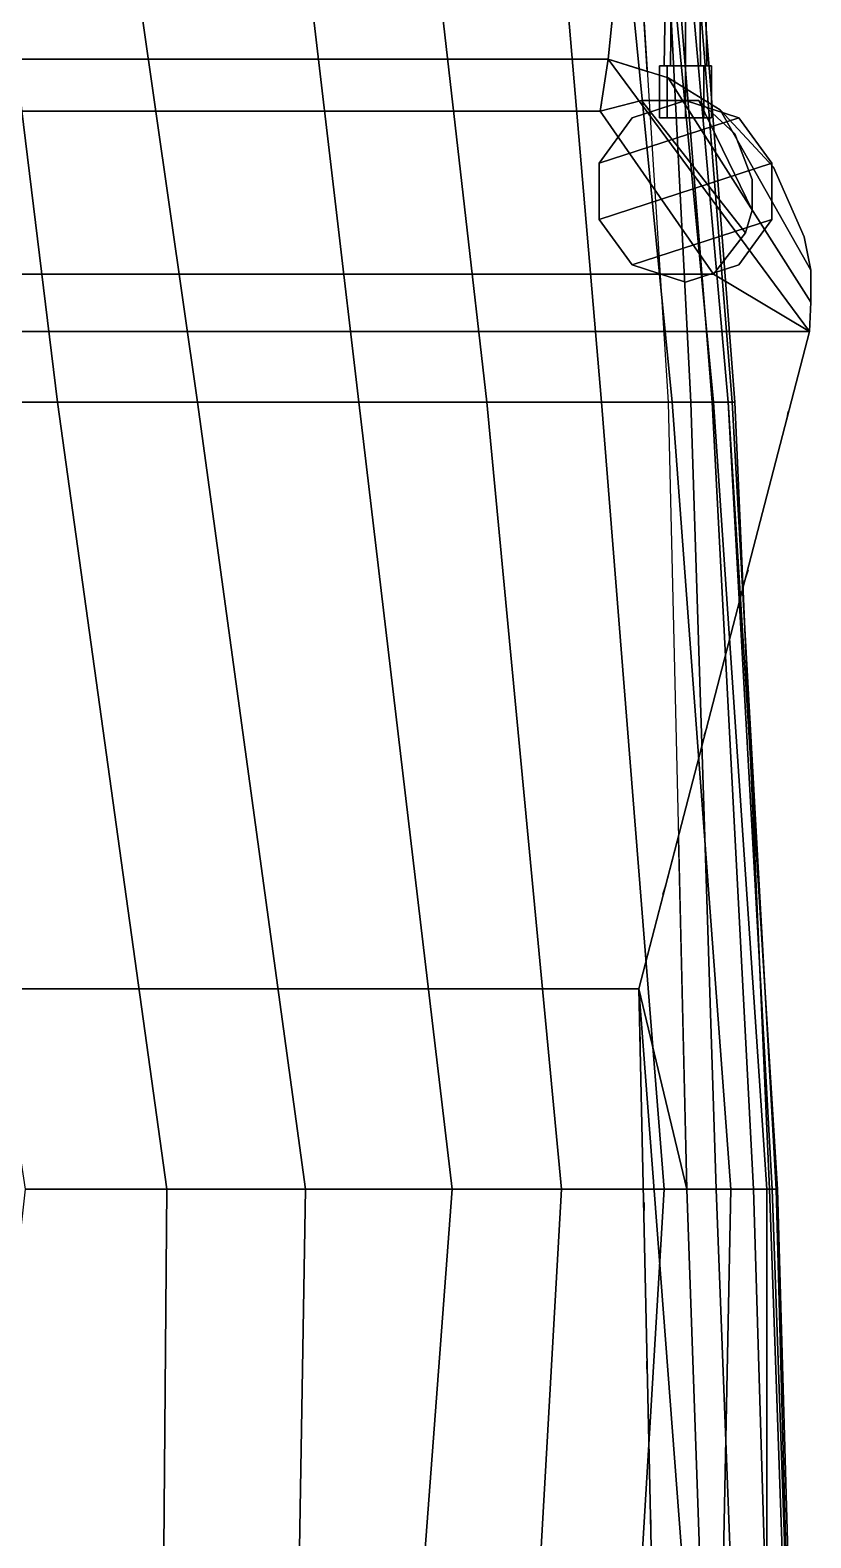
# Model space of a CAD drawing. Header units: millimetres. Extents: x -15 to 15, y -108 to 101.
# Drawn here: x 7.29 to 13.15, y 11.67 to 22.97 of the extents above; entities that cross this region are included whole.
import ezdxf

# ---------------------------------------------------------------- set-up
doc = ezdxf.new("R2010")
doc.units = ezdxf.units.MM
for name, color, linetype in [('citadelle', 3, 'Continuous'), ('gun', 1, 'Continuous'), ('railings_mirrored', 6, 'Continuous'), ('turret', 2, 'Continuous')]:
    doc.layers.add(name, color=color, linetype=linetype)

msp = doc.modelspace()

# ---------------------------------------------------------------- linework, layer by layer
for points in [[(7.5, 20.18, -9.3), (6.36, 20.18, -9.42), (5.46, 26.04, -9.42), (6.78, 26.04, -9.3)], [(8.55, 20.18, -9.13), (7.5, 20.18, -9.3), (6.78, 26.04, -9.3), (7.71, 26.04, -9.13)], [(9.76, 20.18, -8.76), (8.55, 20.18, -9.13), (7.71, 26.04, -9.13), (9.07, 26.04, -8.76)], [(10.72, 20.18, -8.31), (9.76, 20.18, -8.76), (9.07, 26.04, -8.76), (10.05, 26.04, -8.31)], [(11.58, 20.18, -7.66), (10.72, 20.18, -8.31), (10.05, 26.04, -8.31), (11.08, 26.04, -7.58)], [(12.11, 20.18, -7), (11.58, 20.18, -7.66), (11.08, 26.04, -7.58), (11.53, 26.04, -7)], [(12.42, 20.18, -6.29), (12.11, 20.18, -7), (11.53, 26.04, -7), (11.86, 26.04, -6.29)], [(12.08, 20.18, 1.9), (12.25, 20.18, 1.72), (11.95, 26.04, 1.74), (11.71, 26.04, 1.9)], [(12.53, 20.18, -5.55), (12.42, 20.18, -6.29), (11.86, 26.04, -6.29), (12.01, 26.04, -5.55)], [(12.56, 20.18, -3.04), (12.41, 20.18, -3.26), (11.94, 26.04, -3.26), (12.09, 26.04, -3.04)], [(12.41, 20.18, -3.26), (12.53, 20.18, -4.75), (12.01, 26.04, -4.75), (11.94, 26.04, -3.26)], [(12.25, 20.18, 1.72), (12.58, 20.18, -2.11), (12.13, 26.04, -2.11), (11.95, 26.04, 1.74)], [(12.53, 20.18, -4.75), (12.53, 20.18, -5.55), (12.01, 26.04, -5.55), (12.01, 26.04, -4.75)], [(12.58, 20.18, -2.11), (12.56, 20.18, -3.04), (12.09, 26.04, -3.04), (12.13, 26.04, -2.11)], [(11.808, 24.493, 1.9), (11.808, 24.493, 1.9), (11.63, 22.75, 1.9), (11.923, 22.659, 1.9)], [(8.32, 14.28, -9.3), (7.26, 14.28, -9.42), (6.36, 20.18, -9.42), (7.5, 20.18, -9.3)], [(9.36, 14.28, -9.13), (8.32, 14.28, -9.3), (7.5, 20.18, -9.3), (8.55, 20.18, -9.13)], [(10.46, 14.28, -8.76), (9.36, 14.28, -9.13), (8.55, 20.18, -9.13), (9.76, 20.18, -8.76)], [(11.28, 14.28, -8.31), (10.46, 14.28, -8.76), (9.76, 20.18, -8.76), (10.72, 20.18, -8.31)], [(12.05, 14.28, -7.66), (11.28, 14.28, -8.31), (10.72, 20.18, -8.31), (11.58, 20.18, -7.66)], [(12.55, 14.28, -7), (12.05, 14.28, -7.66), (11.58, 20.18, -7.66), (12.11, 20.18, -7)], [(12.22, 14.28, 1.9), (12.44, 14.28, 1.63), (12.25, 20.18, 1.72), (12.08, 20.18, 1.9)], [(12.82, 14.28, -6.29), (12.55, 14.28, -7), (12.11, 20.18, -7), (12.42, 20.18, -6.29)], [(12.44, 14.28, 1.63), (12.84, 14.28, -2.11), (12.58, 20.18, -2.11), (12.25, 20.18, 1.72)], [(12.89, 14.28, -3.04), (12.72, 14.28, -3.26), (12.41, 20.18, -3.26), (12.56, 20.18, -3.04)], [(12.72, 14.28, -3.26), (12.86, 14.28, -4.75), (12.53, 20.18, -4.75), (12.41, 20.18, -3.26)], [(12.9, 14.28, -5.55), (12.82, 14.28, -6.29), (12.42, 20.18, -6.29), (12.53, 20.18, -5.55)], [(12.86, 14.28, -4.75), (12.9, 14.28, -5.55), (12.53, 20.18, -5.55), (12.53, 20.18, -4.75)], [(12.84, 14.28, -2.11), (12.89, 14.28, -3.04), (12.56, 20.18, -3.04), (12.58, 20.18, -2.11)], [(12.157, 16.925, 1.9), (12.157, 16.925, 1.9), (11.86, 15.78, 1.9), (12.22, 14.28, 1.9)], [(12.43, 8.29, 1.9), (11.86, 15.78, 1.9), (12.07, 6.28, 1.9), (12.43, 2.36, 1.9)], [(12.22, 14.28, 1.9), (12.22, 14.28, 1.9), (11.86, 15.78, 1.9), (12.43, 8.29, 1.9)], [(8.27, 8.29, -9.42), (6.59, 8.29, -9.51), (7.26, 14.28, -9.42), (8.32, 14.28, -9.3)], [(9.26, 8.29, -9.3), (8.27, 8.29, -9.42), (8.32, 14.28, -9.3), (9.36, 14.28, -9.13)], [(10.01, 8.29, -9.13), (9.26, 8.29, -9.3), (9.36, 14.28, -9.13), (10.46, 14.28, -8.76)], [(10.94, 8.29, -8.76), (10.01, 8.29, -9.13), (10.46, 14.28, -8.76), (11.28, 14.28, -8.31)], [(11.69, 8.29, -8.31), (10.94, 8.29, -8.76), (11.28, 14.28, -8.31), (12.05, 14.28, -7.66)], [(12.43, 8.29, -7.66), (11.69, 8.29, -8.31), (12.05, 14.28, -7.66), (12.55, 14.28, -7)], [(12.43, 8.29, 1.9), (12.67, 8.29, 1.63), (12.44, 14.28, 1.63), (12.22, 14.28, 1.9)], [(12.82, 8.29, -7), (12.43, 8.29, -7.66), (12.55, 14.28, -7), (12.82, 14.28, -6.29)], [(12.67, 8.29, 1.63), (13.05, 8.29, -2.11), (12.84, 14.28, -2.11), (12.44, 14.28, 1.63)], [(13.05, 8.29, -3.04), (12.9, 8.29, -3.26), (12.72, 14.28, -3.26), (12.89, 14.28, -3.04)], [(12.9, 8.29, -3.26), (13.07, 8.29, -4.75), (12.86, 14.28, -4.75), (12.72, 14.28, -3.26)], [(13.07, 8.29, -6.29), (12.82, 8.29, -7), (12.82, 14.28, -6.29), (12.9, 14.28, -5.55)], [(13.05, 8.29, -2.11), (13.05, 8.29, -3.04), (12.89, 14.28, -3.04), (12.84, 14.28, -2.11)], [(13.07, 8.29, -4.75), (13.07, 8.29, -6.29), (12.9, 14.28, -5.55), (12.86, 14.28, -4.75)]]:
    msp.add_3dface(points)
at = {"layer": 'citadelle'}
for points in [[(12.42, 30.51, 4.59), (-12.42, 30.51, 4.59), (-11.63, 22.75, 4.59), (11.63, 22.75, 4.59)], [(12.41, 30.4, 1.9), (12.41, 30.4, 4.59), (11.63, 22.75, 4.59), (11.63, 22.75, 1.9)], [(11.63, 22.75, 4.59), (-11.63, 22.75, 4.59), (-11.57, 22.36, 4.59), (11.57, 22.36, 4.59)], [(11.57, 22.36, 4.59), (11.57, 22.36, 3.04), (11.63, 22.75, 3.04), (11.63, 22.75, 4.59)], [(11.63, 22.75, 3.04), (11.57, 22.36, 3.04), (12.42, 21.14, 3.04), (13.14, 20.71, 3.04)], [(12.08, 22.61, 3.04), (12.08, 22.61, 1.9), (11.63, 22.75, 1.9), (11.63, 22.75, 3.04)], [(12.08, 22.61, 3.04), (11.63, 22.75, 3.04), (13.14, 20.71, 3.04), (13.15, 20.93, 3.04)], [(12.47, 22.37, 3.04), (12.47, 22.37, 1.9), (12.08, 22.61, 1.9), (12.08, 22.61, 3.04)], [(12.47, 22.37, 3.04), (12.08, 22.61, 3.04), (13.15, 20.93, 3.04), (13.15, 21.17, 3.04)], [(11.88, 22.44, 4.59), (11.88, 22.44, 3.95), (11.57, 22.36, 3.95), (11.57, 22.36, 4.59)], [(11.88, 22.44, 3.95), (12.66, 21.45, 3.95), (12.42, 21.14, 3.95), (11.57, 22.36, 3.95)], [(12.66, 21.45, 4.59), (11.88, 22.44, 4.59), (11.57, 22.36, 4.59), (12.42, 21.14, 4.59)], [(12.31, 22.44, 4.59), (12.31, 22.44, 3.95), (11.88, 22.44, 3.95), (11.88, 22.44, 4.59)], [(12.31, 22.44, 3.95), (12.71, 21.62, 3.95), (12.66, 21.45, 3.95), (11.88, 22.44, 3.95)], [(12.71, 21.62, 4.59), (12.31, 22.44, 4.59), (11.88, 22.44, 4.59), (12.66, 21.45, 4.59)], [(12.58, 22.19, 4.59), (12.58, 22.19, 3.95), (12.31, 22.44, 3.95), (12.31, 22.44, 4.59)], [(12.58, 22.19, 3.95), (12.71, 21.85, 3.95), (12.71, 21.62, 3.95), (12.31, 22.44, 3.95)], [(12.71, 21.85, 4.59), (12.58, 22.19, 4.59), (12.31, 22.44, 4.59), (12.71, 21.62, 4.59)], [(11.57, 22.36, 4.59), (-11.57, 22.36, 4.59), (-12.42, 21.14, 4.59), (12.42, 21.14, 4.59)], [(11.57, 22.36, 3.04), (11.57, 22.36, 3.95), (12.42, 21.14, 3.95), (12.42, 21.14, 3.04)], [(12.87, 21.94, 3.04), (12.87, 21.94, 1.9), (12.47, 22.37, 1.9), (12.47, 22.37, 3.04)], [(12.87, 21.94, 3.04), (12.47, 22.37, 3.04), (13.15, 21.17, 3.04), (13.1, 21.42, 3.04)], [(12.71, 21.85, 4.59), (12.71, 21.85, 3.95), (12.58, 22.19, 3.95), (12.58, 22.19, 4.59)], [(13.1, 21.42, 3.04), (13.1, 21.42, 1.9), (12.87, 21.94, 1.9), (12.87, 21.94, 3.04)], [(12.71, 21.62, 4.59), (12.71, 21.62, 3.95), (12.71, 21.85, 3.95), (12.71, 21.85, 4.59)], [(12.66, 21.45, 4.59), (12.66, 21.45, 3.95), (12.71, 21.62, 3.95), (12.71, 21.62, 4.59)], [(12.42, 21.14, 4.59), (12.42, 21.14, 3.95), (12.66, 21.45, 3.95), (12.66, 21.45, 4.59)], [(13.15, 21.17, 3.04), (13.15, 21.17, 1.9), (13.1, 21.42, 1.9), (13.1, 21.42, 3.04)], [(12.42, 21.14, 4.59), (-12.42, 21.14, 4.59), (-13.14, 20.71, 4.59), (13.14, 20.71, 4.59)], [(13.14, 20.71, 4.59), (13.14, 20.71, 3.04), (12.42, 21.14, 3.04), (12.42, 21.14, 4.59)], [(13.15, 20.93, 3.04), (13.15, 20.93, 1.9), (13.15, 21.17, 1.9), (13.15, 21.17, 3.04)], [(13.14, 20.71, 3.04), (13.14, 20.71, 1.9), (13.15, 20.93, 1.9), (13.15, 20.93, 3.04)], [(13.14, 20.71, 4.59), (-13.14, 20.71, 4.59), (-11.86, 15.78, 4.59), (11.86, 15.78, 4.59)], [(13.14, 20.71, 1.9), (13.14, 20.71, 4.59), (11.86, 15.78, 4.59), (11.86, 15.78, 1.9)], [(11.86, 15.78, 4.59), (-11.86, 15.78, 4.59), (-12.07, 6.28, 4.59), (12.07, 6.28, 4.59)], [(11.86, 15.78, 1.9), (11.86, 15.78, 4.59), (12.07, 6.28, 4.59), (12.07, 6.28, 1.9)]]:
    msp.add_3dface(points, dxfattribs=at)
at = {"layer": 'gun'}
for points in [[(12.1, 25.76, 3.56), (12.132, 25.76, 3.482), (12.097, 22.7, 3.447), (12.05, 22.7, 3.56)], [(12.132, 25.76, 3.638), (12.1, 25.76, 3.56), (12.05, 22.7, 3.56), (12.097, 22.7, 3.673)], [(12.132, 25.76, 3.482), (12.21, 25.76, 3.45), (12.21, 22.7, 3.4), (12.097, 22.7, 3.447)], [(12.21, 25.76, 3.67), (12.132, 25.76, 3.638), (12.097, 22.7, 3.673), (12.21, 22.7, 3.72)], [(12.21, 25.76, 3.45), (12.288, 25.76, 3.482), (12.323, 22.7, 3.447), (12.21, 22.7, 3.4)], [(12.288, 25.76, 3.638), (12.21, 25.76, 3.67), (12.21, 22.7, 3.72), (12.323, 22.7, 3.673)], [(12.288, 25.76, 3.482), (12.32, 25.76, 3.56), (12.37, 22.7, 3.56), (12.323, 22.7, 3.447)], [(12.32, 25.76, 3.56), (12.288, 25.76, 3.638), (12.323, 22.7, 3.673), (12.37, 22.7, 3.56)], [(12.05, 22.7, 3.56), (12.097, 22.7, 3.447), (12.072, 22.7, 3.422), (12.015, 22.7, 3.56)], [(12.097, 22.7, 3.673), (12.05, 22.7, 3.56), (12.015, 22.7, 3.56), (12.072, 22.7, 3.698)], [(12.015, 22.7, 3.56), (12.072, 22.7, 3.422), (12.072, 22.31, 3.422), (12.015, 22.31, 3.56)], [(12.072, 22.7, 3.698), (12.015, 22.7, 3.56), (12.015, 22.31, 3.56), (12.072, 22.31, 3.698)], [(12.097, 22.7, 3.447), (12.21, 22.7, 3.4), (12.21, 22.7, 3.365), (12.072, 22.7, 3.422)], [(12.21, 22.7, 3.72), (12.097, 22.7, 3.673), (12.072, 22.7, 3.698), (12.21, 22.7, 3.755)], [(12.072, 22.7, 3.422), (12.21, 22.7, 3.365), (12.21, 22.31, 3.365), (12.072, 22.31, 3.422)], [(12.21, 22.7, 3.755), (12.072, 22.7, 3.698), (12.072, 22.31, 3.698), (12.21, 22.31, 3.755)], [(12.323, 22.7, 3.673), (12.21, 22.7, 3.72), (12.21, 22.7, 3.755), (12.348, 22.7, 3.698)], [(12.21, 22.7, 3.4), (12.323, 22.7, 3.447), (12.348, 22.7, 3.422), (12.21, 22.7, 3.365)], [(12.21, 22.7, 3.365), (12.348, 22.7, 3.422), (12.348, 22.31, 3.422), (12.21, 22.31, 3.365)], [(12.348, 22.7, 3.698), (12.21, 22.7, 3.755), (12.21, 22.31, 3.755), (12.348, 22.31, 3.698)], [(12.37, 22.7, 3.56), (12.323, 22.7, 3.673), (12.348, 22.7, 3.698), (12.405, 22.7, 3.56)], [(12.323, 22.7, 3.447), (12.37, 22.7, 3.56), (12.405, 22.7, 3.56), (12.348, 22.7, 3.422)], [(12.348, 22.7, 3.422), (12.405, 22.7, 3.56), (12.405, 22.31, 3.56), (12.348, 22.31, 3.422)], [(12.405, 22.7, 3.56), (12.348, 22.7, 3.698), (12.348, 22.31, 3.698), (12.405, 22.31, 3.56)]]:
    msp.add_3dface(points, dxfattribs=at)
at = {"layer": 'railings_mirrored'}
for points in [[(11.63, 22.75, 5.31), (12.42, 30.51, 5.31), (12.42, 30.51, 5.38), (11.63, 22.75, 5.38)], [(11.63, 22.75, 5.38), (12.42, 30.51, 5.38), (12.42, 30.51, 5.31), (11.63, 22.75, 5.31)], [(11.63, 22.75, 5.8), (12.42, 30.51, 5.8), (12.42, 30.51, 5.73), (11.63, 22.75, 5.73)], [(11.63, 22.75, 5.73), (12.42, 30.51, 5.73), (12.42, 30.51, 5.8), (11.63, 22.75, 5.8)], [(11.57, 22.36, 5.38), (11.63, 22.75, 5.38), (11.63, 22.75, 5.31), (11.57, 22.36, 5.31)], [(11.57, 22.36, 5.31), (11.63, 22.75, 5.31), (11.63, 22.75, 5.38), (11.57, 22.36, 5.38)], [(11.57, 22.36, 5.73), (11.63, 22.75, 5.73), (11.63, 22.75, 5.8), (11.57, 22.36, 5.8)], [(11.57, 22.36, 5.8), (11.63, 22.75, 5.8), (11.63, 22.75, 5.73), (11.57, 22.36, 5.73)], [(11.57, 22.36, 4.59), (11.57, 22.36, 5.73), (11.58, 22.42, 5.73), (11.58, 22.42, 4.59)], [(11.58, 22.42, 4.59), (11.58, 22.42, 5.73), (11.57, 22.36, 5.73), (11.57, 22.36, 4.59)], [(12.42, 21.14, 5.31), (11.57, 22.36, 5.31), (11.57, 22.36, 5.38), (12.42, 21.14, 5.38)], [(12.42, 21.14, 5.38), (11.57, 22.36, 5.38), (11.57, 22.36, 5.31), (12.42, 21.14, 5.31)], [(12.42, 21.14, 5.8), (11.57, 22.36, 5.8), (11.57, 22.36, 5.73), (12.42, 21.14, 5.73)], [(12.42, 21.14, 5.73), (11.57, 22.36, 5.73), (11.57, 22.36, 5.8), (12.42, 21.14, 5.8)], [(12.35, 21.24, 4.59), (12.35, 21.24, 5.73), (12.31, 21.3, 5.73), (12.31, 21.3, 4.59)], [(12.31, 21.3, 4.59), (12.31, 21.3, 5.73), (12.35, 21.24, 5.73), (12.35, 21.24, 4.59)], [(13.14, 20.71, 5.38), (12.42, 21.14, 5.38), (12.42, 21.14, 5.31), (13.14, 20.71, 5.31)], [(13.14, 20.71, 5.31), (12.42, 21.14, 5.31), (12.42, 21.14, 5.38), (13.14, 20.71, 5.38)], [(13.14, 20.71, 5.73), (12.42, 21.14, 5.73), (12.42, 21.14, 5.8), (13.14, 20.71, 5.8)], [(13.14, 20.71, 5.8), (12.42, 21.14, 5.8), (12.42, 21.14, 5.73), (13.14, 20.71, 5.73)], [(11.86, 15.78, 5.31), (13.14, 20.71, 5.31), (13.14, 20.71, 5.38), (11.86, 15.78, 5.38)], [(11.86, 15.78, 5.38), (13.14, 20.71, 5.38), (13.14, 20.71, 5.31), (11.86, 15.78, 5.31)], [(11.86, 15.78, 5.8), (13.14, 20.71, 5.8), (13.14, 20.71, 5.73), (11.86, 15.78, 5.73)], [(11.86, 15.78, 5.73), (13.14, 20.71, 5.73), (13.14, 20.71, 5.8), (11.86, 15.78, 5.8)], [(12.97, 20.05, 4.59), (12.97, 20.05, 5.73), (12.98, 20.11, 5.73), (12.98, 20.11, 4.59)], [(12.98, 20.11, 4.59), (12.98, 20.11, 5.73), (12.97, 20.05, 5.73), (12.97, 20.05, 4.59)], [(12.68, 18.92, 4.59), (12.68, 18.92, 5.73), (12.66, 18.86, 5.73), (12.66, 18.86, 4.59)], [(12.66, 18.86, 4.59), (12.66, 18.86, 5.73), (12.68, 18.92, 5.73), (12.68, 18.92, 4.59)], [(12.37, 17.74, 4.59), (12.37, 17.74, 5.73), (12.35, 17.68, 5.73), (12.35, 17.68, 4.59)], [(12.35, 17.68, 4.59), (12.35, 17.68, 5.73), (12.37, 17.74, 5.73), (12.37, 17.74, 4.59)], [(12.06, 16.55, 4.59), (12.06, 16.55, 5.73), (12.04, 16.49, 5.73), (12.04, 16.49, 4.59)], [(12.04, 16.49, 4.59), (12.04, 16.49, 5.73), (12.06, 16.55, 5.73), (12.06, 16.55, 4.59)], [(12.07, 6.28, 5.38), (11.86, 15.78, 5.38), (11.86, 15.78, 5.31), (12.07, 6.28, 5.31)], [(12.07, 6.28, 5.31), (11.86, 15.78, 5.31), (11.86, 15.78, 5.38), (12.07, 6.28, 5.38)], [(12.07, 6.28, 5.73), (11.86, 15.78, 5.73), (11.86, 15.78, 5.8), (12.07, 6.28, 5.8)], [(12.07, 6.28, 5.8), (11.86, 15.78, 5.8), (11.86, 15.78, 5.73), (12.07, 6.28, 5.73)], [(11.87, 15.42, 4.59), (11.87, 15.42, 5.73), (11.87, 15.36, 5.73), (11.87, 15.36, 4.59)], [(11.87, 15.36, 4.59), (11.87, 15.36, 5.73), (11.87, 15.42, 5.73), (11.87, 15.42, 4.59)], [(11.9, 14.18, 4.59), (11.9, 14.18, 5.73), (11.9, 14.12, 5.73), (11.9, 14.12, 4.59)], [(11.9, 14.12, 4.59), (11.9, 14.12, 5.73), (11.9, 14.18, 5.73), (11.9, 14.18, 4.59)], [(11.92, 12.93, 4.59), (11.92, 12.93, 5.73), (11.92, 12.99, 5.73), (11.92, 12.99, 4.59)], [(11.92, 12.99, 4.59), (11.92, 12.99, 5.73), (11.92, 12.93, 5.73), (11.92, 12.93, 4.59)], [(11.95, 11.74, 4.59), (11.95, 11.74, 5.73), (11.95, 11.8, 5.73), (11.95, 11.8, 4.59)], [(11.95, 11.8, 4.59), (11.95, 11.8, 5.73), (11.95, 11.74, 5.73), (11.95, 11.74, 4.59)]]:
    msp.add_3dface(points, dxfattribs=at)
at = {"layer": 'turret'}
for points in [[(11.81, 22.31, 3.04), (12.21, 22.44, 3.04), (12.61, 22.31, 3.04), (11.563, 21.97, 3.04)], [(11.563, 21.97, 3.95), (12.61, 22.31, 3.95), (12.21, 22.44, 3.95), (11.81, 22.31, 3.95)], [(11.81, 22.31, 3.95), (12.21, 22.44, 3.95), (12.21, 22.44, 3.04), (11.81, 22.31, 3.04)], [(12.21, 22.44, 3.95), (12.61, 22.31, 3.95), (12.61, 22.31, 3.04), (12.21, 22.44, 3.04)], [(11.563, 21.97, 3.04), (12.61, 22.31, 3.04), (12.857, 21.97, 3.04), (11.563, 21.55, 3.04)], [(11.563, 21.55, 3.95), (12.857, 21.97, 3.95), (12.61, 22.31, 3.95), (11.563, 21.97, 3.95)], [(11.563, 21.97, 3.95), (11.81, 22.31, 3.95), (11.81, 22.31, 3.04), (11.563, 21.97, 3.04)], [(12.61, 22.31, 3.95), (12.857, 21.97, 3.95), (12.857, 21.97, 3.04), (12.61, 22.31, 3.04)], [(11.563, 21.55, 3.04), (12.857, 21.97, 3.04), (12.857, 21.55, 3.04), (11.81, 21.21, 3.04)], [(11.81, 21.21, 3.95), (12.857, 21.55, 3.95), (12.857, 21.97, 3.95), (11.563, 21.55, 3.95)], [(11.563, 21.55, 3.95), (11.563, 21.97, 3.95), (11.563, 21.97, 3.04), (11.563, 21.55, 3.04)], [(12.857, 21.97, 3.95), (12.857, 21.55, 3.95), (12.857, 21.55, 3.04), (12.857, 21.97, 3.04)], [(11.81, 21.21, 3.95), (11.563, 21.55, 3.95), (11.563, 21.55, 3.04), (11.81, 21.21, 3.04)], [(11.81, 21.21, 3.04), (12.857, 21.55, 3.04), (12.61, 21.21, 3.04), (12.21, 21.08, 3.04)], [(12.21, 21.08, 3.95), (12.61, 21.21, 3.95), (12.857, 21.55, 3.95), (11.81, 21.21, 3.95)], [(12.857, 21.55, 3.95), (12.61, 21.21, 3.95), (12.61, 21.21, 3.04), (12.857, 21.55, 3.04)], [(12.21, 21.08, 3.95), (11.81, 21.21, 3.95), (11.81, 21.21, 3.04), (12.21, 21.08, 3.04)], [(12.61, 21.21, 3.95), (12.21, 21.08, 3.95), (12.21, 21.08, 3.04), (12.61, 21.21, 3.04)]]:
    msp.add_3dface(points, dxfattribs=at)

doc.saveas('drawing.dxf')
